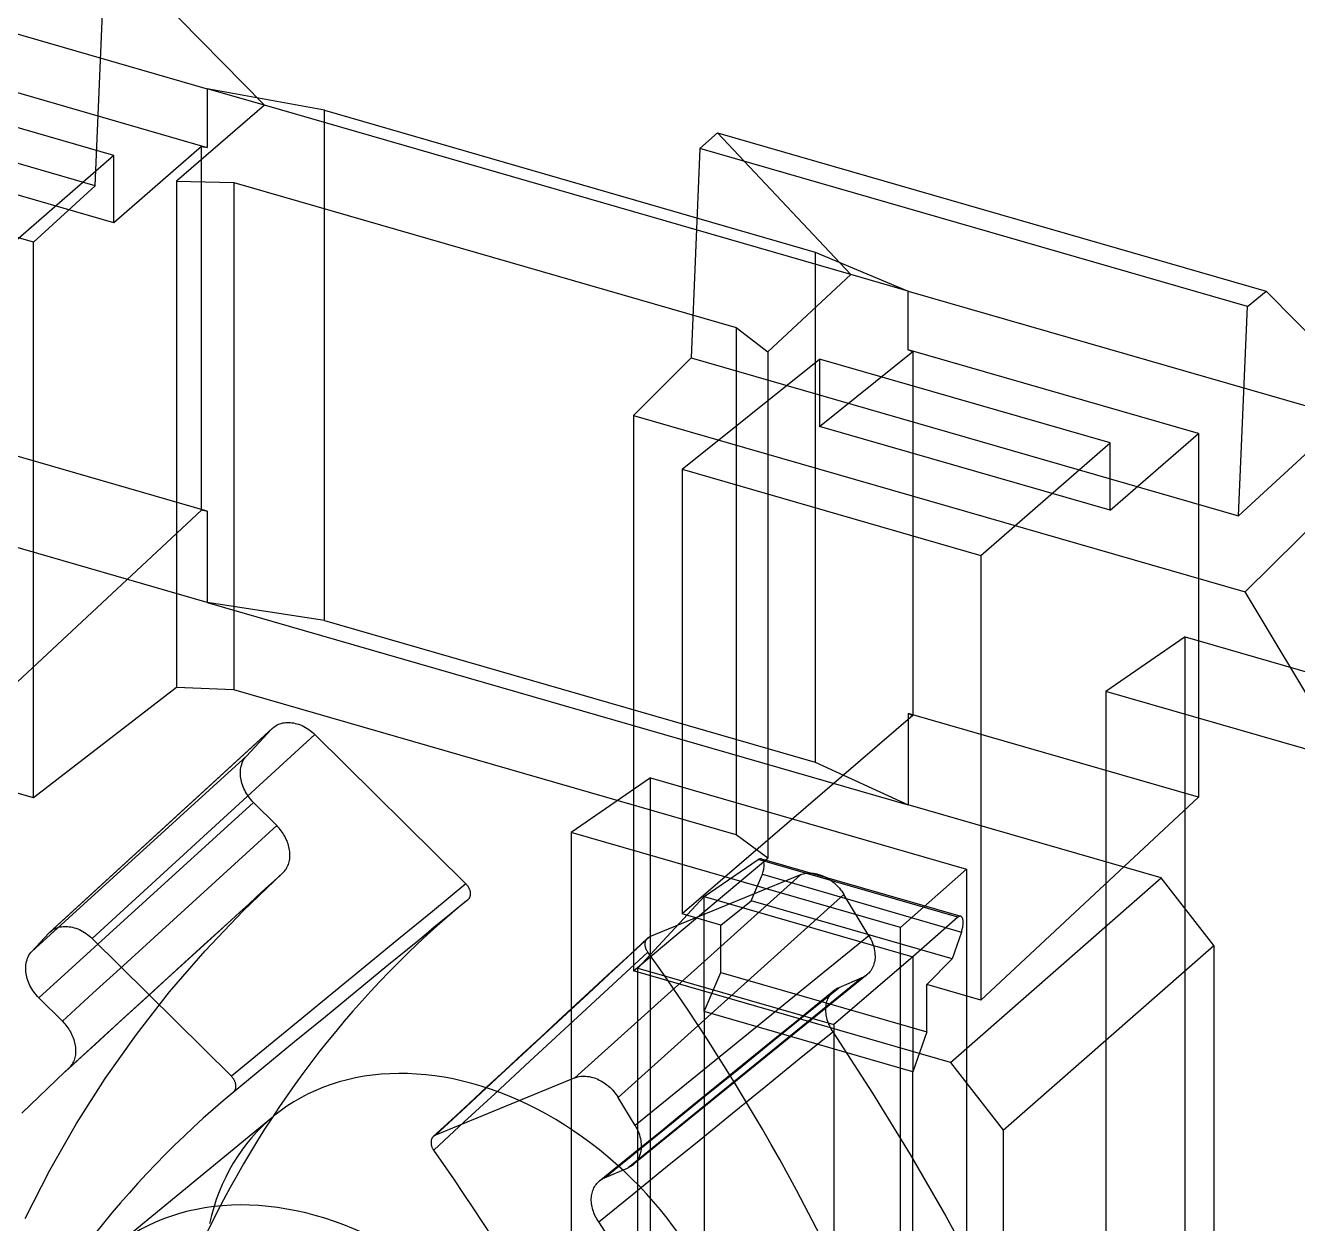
# Model space of a CAD drawing. Header units: millimetres. Extents: x 119 to 193, y -192 to -87.
# Drawn here: x 165.45 to 175.94, y -156.44 to -146.55 of the extents above; entities that cross this region are included whole.
import ezdxf

# ---------------------------------------------------------------- set-up
doc = ezdxf.new("R2010")
doc.units = ezdxf.units.MM
doc.layers.add('MAIN-2', color=7, linetype='Continuous')

msp = doc.modelspace()

# ---------------------------------------------------------------- linework, layer by layer
at = {"layer": 'MAIN-2'}
for p, q in [((162.425, -145.767), (166.947, -147.073)), ((167.42, -147.209), (166.251, -146.02)), ((166.021, -147.873), (166.096, -146.148)), ((166.021, -147.873), (161.507, -146.57)), ((165.514, -148.34), (160.467, -146.883)), ((164.552, -146.866), (166.947, -147.557)), ((166.177, -147.623), (163.78, -146.931)), ((166.947, -147.073), (166.947, -147.557)), ((167.914, -147.251), (166.947, -147.073)), ((167.42, -147.209), (166.947, -147.073)), ((167.42, -147.209), (166.692, -147.836)), ((172.256, -148.605), (167.42, -147.209)), ((167.914, -147.251), (171.963, -148.42)), ((167.914, -151.461), (167.914, -147.251)), ((171.156, -147.436), (171.01, -147.567)), ((171.156, -147.436), (172.256, -148.605)), ((171.156, -147.436), (175.683, -148.743)), ((166.177, -148.178), (163.78, -147.486)), ((166.899, -147.549), (166.177, -148.178)), ((166.899, -150.55), (166.899, -147.549)), ((166.899, -147.549), (166.906, -147.55)), ((166.906, -147.55), (166.913, -147.551)), ((166.913, -147.551), (166.92, -147.552)), ((166.92, -147.552), (166.927, -147.553)), ((166.177, -147.623), (165.11, -148.552)), ((166.177, -148.178), (166.177, -147.623)), ((166.927, -147.553), (166.934, -147.555)), ((166.934, -147.555), (166.941, -147.556)), ((166.941, -147.556), (166.947, -147.557)), ((171.01, -147.567), (170.939, -149.293)), ((175.528, -148.871), (171.01, -147.567)), ((166.692, -147.836), (167.166, -147.847)), ((166.692, -147.836), (166.692, -152.012)), ((167.166, -147.847), (171.31, -149.043)), ((167.166, -147.847), (167.166, -152.033)), ((165.514, -148.34), (166.021, -147.873)), ((165.514, -152.924), (165.514, -148.34)), ((171.963, -148.42), (172.729, -148.742)), ((171.963, -148.42), (171.963, -152.63)), ((171.571, -149.244), (172.256, -148.605)), ((172.729, -148.742), (172.256, -148.605)), ((172.729, -149.226), (172.729, -148.742)), ((172.729, -148.742), (177.251, -150.047)), ((175.528, -148.871), (175.683, -148.743)), ((175.683, -148.743), (176.53, -149.605)), ((175.453, -150.596), (175.528, -148.871)), ((171.31, -149.043), (171.571, -149.244)), ((171.31, -149.043), (171.31, -153.229)), ((175.124, -149.917), (172.729, -149.226)), ((172.729, -149.226), (172.734, -149.228)), ((172.734, -149.228), (172.739, -149.231)), ((172.739, -149.231), (172.745, -149.233)), ((170.939, -149.293), (170.462, -149.768)), ((170.866, -150.213), (171.999, -149.303)), ((170.939, -149.293), (175.453, -150.596)), ((171.571, -149.244), (171.571, -153.421)), ((171.999, -149.859), (172.767, -149.242)), ((174.396, -149.995), (171.999, -149.303)), ((171.999, -149.303), (171.999, -149.859)), ((172.745, -149.233), (172.75, -149.235)), ((172.75, -149.235), (172.756, -149.238)), ((172.756, -149.238), (172.761, -149.24)), ((172.761, -149.24), (172.767, -149.242)), ((172.767, -149.242), (172.767, -152.244)), ((176.53, -149.605), (175.453, -150.596)), ((170.462, -149.768), (175.509, -151.225)), ((170.462, -149.768), (170.462, -154.352)), ((174.396, -150.551), (171.999, -149.859)), ((166.947, -150.558), (164.552, -149.867)), ((174.396, -150.551), (175.124, -149.917)), ((175.124, -149.917), (175.124, -152.918)), ((173.33, -150.924), (174.396, -149.995)), ((174.396, -150.551), (174.396, -149.995)), ((170.866, -150.213), (170.866, -153.882)), ((170.866, -150.213), (173.33, -150.924)), ((165.11, -152.22), (166.899, -150.55)), ((166.906, -150.551), (166.899, -150.55)), ((166.913, -150.553), (166.906, -150.551)), ((166.92, -150.554), (166.913, -150.553)), ((166.927, -150.555), (166.92, -150.554)), ((166.934, -150.556), (166.927, -150.555)), ((166.941, -150.557), (166.934, -150.556)), ((166.947, -150.558), (166.941, -150.557)), ((166.947, -150.558), (166.947, -151.313)), ((176.204, -150.535), (175.509, -151.225)), ((166.947, -151.313), (164.86, -150.71)), ((173.33, -150.924), (173.33, -154.593)), ((176.851, -153.463), (175.509, -151.225)), ((166.947, -151.313), (172.729, -152.982)), ((167.914, -151.461), (166.947, -151.313)), ((167.914, -151.461), (171.963, -152.63)), ((175.015, -151.595), (174.361, -152.045)), ((175.015, -151.595), (177.199, -152.226)), ((175.015, -172.526), (175.015, -151.595)), ((166.692, -152.012), (165.514, -152.924)), ((167.166, -152.033), (166.692, -152.012)), ((171.31, -153.229), (167.166, -152.033)), ((174.361, -152.045), (174.361, -173.084)), ((176.617, -152.696), (174.361, -152.045)), ((165.514, -152.924), (162.898, -152.168)), ((172.767, -152.244), (170.866, -153.882)), ((172.729, -152.227), (172.729, -152.982)), ((175.124, -152.918), (172.729, -152.227)), ((172.729, -152.227), (172.767, -152.244)), ((167.477, -152.358), (165.64, -154.041)), ((167.486, -152.349), (165.649, -154.032)), ((167.477, -152.358), (167.271, -152.579)), ((167.477, -152.358), (167.479, -152.356)), ((167.479, -152.356), (167.48, -152.355)), ((167.48, -152.355), (167.482, -152.353)), ((167.482, -152.353), (167.483, -152.351)), ((167.483, -152.351), (167.485, -152.35)), ((167.485, -152.35), (167.487, -152.348)), ((167.487, -152.348), (167.495, -152.341)), ((167.495, -152.341), (167.505, -152.334)), ((167.505, -152.334), (167.515, -152.328)), ((167.515, -152.328), (167.525, -152.322)), ((167.525, -152.322), (167.535, -152.317)), ((167.535, -152.317), (167.547, -152.313)), ((167.547, -152.313), (167.558, -152.309)), ((167.558, -152.309), (167.57, -152.306)), ((167.57, -152.306), (167.582, -152.304)), ((167.582, -152.304), (167.594, -152.303)), ((167.594, -152.303), (167.607, -152.302)), ((167.607, -152.302), (167.62, -152.302)), ((167.62, -152.302), (167.633, -152.302)), ((167.633, -152.302), (167.646, -152.304)), ((167.646, -152.304), (167.659, -152.306)), ((167.659, -152.306), (167.673, -152.309)), ((167.673, -152.309), (167.686, -152.312)), ((167.686, -152.312), (167.686, -152.312)), ((167.686, -152.312), (167.686, -152.312)), ((167.686, -152.312), (167.686, -152.312)), ((167.686, -152.312), (167.686, -152.312)), ((167.686, -152.312), (167.686, -152.312)), ((167.686, -152.312), (167.686, -152.312)), ((167.686, -152.312), (167.686, -152.312)), ((167.686, -152.312), (167.686, -152.312)), ((167.686, -152.312), (167.686, -152.312)), ((167.686, -152.312), (167.686, -152.312)), ((167.686, -152.312), (167.686, -152.312)), ((167.686, -152.312), (167.686, -152.312)), ((167.686, -152.312), (167.686, -152.312)), ((167.686, -152.312), (167.686, -152.312)), ((167.686, -152.312), (167.686, -152.312)), ((167.686, -152.312), (167.686, -152.312)), ((167.686, -152.312), (167.686, -152.312)), ((167.686, -152.312), (167.686, -152.312)), ((167.686, -152.312), (167.686, -152.312)), ((167.686, -152.312), (167.686, -152.312)), ((167.686, -152.312), (167.686, -152.312)), ((167.686, -152.312), (167.686, -152.312)), ((167.686, -152.312), (167.686, -152.312)), ((167.686, -152.312), (167.686, -152.312)), ((167.686, -152.312), (167.686, -152.312)), ((167.686, -152.312), (167.686, -152.312)), ((167.686, -152.312), (167.686, -152.312)), ((167.686, -152.312), (167.686, -152.312)), ((167.686, -152.312), (167.686, -152.312)), ((167.686, -152.312), (167.686, -152.312)), ((167.686, -152.312), (167.686, -152.312)), ((167.686, -152.312), (167.686, -152.312)), ((167.686, -152.312), (167.686, -152.312)), ((167.686, -152.312), (167.686, -152.312)), ((167.686, -152.312), (167.686, -152.312)), ((167.686, -152.312), (167.686, -152.312)), ((167.686, -152.312), (167.686, -152.312)), ((167.686, -152.312), (167.686, -152.312)), ((167.686, -152.312), (167.686, -152.312)), ((167.686, -152.312), (167.686, -152.312)), ((167.686, -152.312), (167.686, -152.312)), ((167.686, -152.312), (167.686, -152.312)), ((167.686, -152.312), (167.686, -152.312)), ((167.686, -152.312), (167.686, -152.312)), ((167.686, -152.312), (167.686, -152.312)), ((167.686, -152.312), (167.686, -152.312)), ((167.686, -152.312), (167.686, -152.312)), ((167.686, -152.312), (167.686, -152.312)), ((167.686, -152.312), (167.686, -152.312)), ((167.686, -152.312), (167.686, -152.312)), ((167.686, -152.312), (167.686, -152.312)), ((167.686, -152.312), (167.686, -152.312)), ((167.686, -152.312), (167.686, -152.312)), ((167.686, -152.312), (167.686, -152.312)), ((167.686, -152.312), (167.686, -152.312)), ((167.686, -152.312), (167.686, -152.312)), ((167.686, -152.312), (167.686, -152.312)), ((167.686, -152.312), (167.686, -152.312)), ((167.686, -152.312), (167.686, -152.312)), ((167.686, -152.312), (167.686, -152.312)), ((167.686, -152.312), (167.686, -152.312)), ((167.686, -152.312), (167.686, -152.312)), ((167.686, -152.312), (167.686, -152.312)), ((167.686, -152.312), (167.686, -152.312)), ((167.686, -152.312), (167.686, -152.312)), ((167.686, -152.312), (167.686, -152.312)), ((167.686, -152.312), (167.686, -152.312)), ((167.686, -152.312), (167.686, -152.312)), ((167.686, -152.312), (167.686, -152.312)), ((167.686, -152.312), (167.686, -152.312)), ((167.686, -152.312), (167.686, -152.312)), ((167.686, -152.312), (167.686, -152.312)), ((167.686, -152.312), (167.686, -152.312)), ((167.686, -152.312), (167.686, -152.312)), ((167.686, -152.312), (167.701, -152.317)), ((167.701, -152.317), (167.715, -152.322)), ((167.715, -152.322), (167.729, -152.328)), ((167.729, -152.328), (167.744, -152.335)), ((167.744, -152.335), (167.758, -152.343)), ((167.758, -152.343), (167.771, -152.351)), ((167.771, -152.351), (167.785, -152.36)), ((167.785, -152.36), (167.798, -152.37)), ((167.798, -152.37), (167.811, -152.38)), ((167.835, -152.402), (165.998, -154.085)), ((167.811, -152.38), (167.823, -152.391)), ((167.823, -152.391), (167.835, -152.402)), ((169.08, -153.634), (167.835, -152.402)), ((167.271, -152.579), (165.499, -154.191)), ((167.254, -152.599), (167.262, -152.589)), ((167.262, -152.589), (167.271, -152.579)), ((167.221, -152.703), (167.222, -152.689)), ((167.222, -152.689), (167.224, -152.675)), ((167.224, -152.675), (167.227, -152.661)), ((167.227, -152.661), (167.231, -152.648)), ((167.231, -152.648), (167.236, -152.635)), ((167.236, -152.635), (167.241, -152.622)), ((167.241, -152.622), (167.247, -152.611)), ((167.247, -152.611), (167.254, -152.599)), ((171.963, -152.63), (172.729, -152.982)), ((167.22, -152.718), (167.221, -152.703)), ((167.22, -152.718), (167.22, -152.718)), ((167.22, -152.718), (167.22, -152.718)), ((167.22, -152.718), (167.22, -152.718)), ((167.22, -152.718), (167.22, -152.718)), ((167.22, -152.718), (167.22, -152.718)), ((167.22, -152.718), (167.22, -152.718)), ((167.22, -152.718), (167.22, -152.718)), ((167.22, -152.718), (167.22, -152.718)), ((167.22, -152.718), (167.22, -152.718)), ((167.22, -152.718), (167.22, -152.718)), ((167.22, -152.718), (167.22, -152.718)), ((167.22, -152.718), (167.22, -152.718)), ((167.22, -152.718), (167.22, -152.718)), ((167.22, -152.718), (167.22, -152.718)), ((167.22, -152.718), (167.22, -152.718)), ((167.22, -152.718), (167.22, -152.718)), ((167.22, -152.718), (167.22, -152.718)), ((167.22, -152.718), (167.22, -152.718)), ((167.22, -152.718), (167.22, -152.718)), ((167.22, -152.718), (167.22, -152.718)), ((167.22, -152.718), (167.22, -152.718)), ((167.22, -152.718), (167.22, -152.718)), ((167.22, -152.718), (167.22, -152.718)), ((167.22, -152.718), (167.22, -152.718)), ((167.22, -152.718), (167.22, -152.718)), ((167.22, -152.718), (167.22, -152.718)), ((167.22, -152.718), (167.22, -152.718)), ((167.22, -152.718), (167.22, -152.718)), ((167.22, -152.718), (167.22, -152.718)), ((167.22, -152.718), (167.22, -152.718)), ((167.22, -152.718), (167.22, -152.718)), ((167.22, -152.718), (167.22, -152.718)), ((167.22, -152.718), (167.22, -152.718)), ((167.22, -152.718), (167.22, -152.718)), ((167.22, -152.732), (167.22, -152.718)), ((167.222, -152.747), (167.22, -152.732)), ((167.223, -152.761), (167.222, -152.747)), ((167.226, -152.775), (167.223, -152.761)), ((167.229, -152.789), (167.226, -152.775)), ((167.233, -152.803), (167.229, -152.789)), ((170.604, -152.759), (169.949, -153.209)), ((170.604, -152.759), (173.211, -153.512)), ((170.604, -158.028), (170.604, -152.759)), ((167.238, -152.817), (167.233, -152.803)), ((167.243, -152.832), (167.238, -152.817)), ((167.249, -152.846), (167.243, -152.832)), ((167.256, -152.86), (167.249, -152.846)), ((167.263, -152.873), (167.256, -152.86)), ((167.271, -152.887), (167.263, -152.873)), ((167.279, -152.9), (167.271, -152.887)), ((167.288, -152.913), (167.279, -152.9)), ((167.329, -152.961), (165.558, -154.574)), ((167.297, -152.926), (167.288, -152.913)), ((167.307, -152.938), (167.297, -152.926)), ((167.318, -152.95), (167.307, -152.938)), ((167.329, -152.961), (167.318, -152.95)), ((167.52, -153.152), (167.329, -152.961)), ((174.816, -153.585), (172.729, -152.982)), ((175.124, -152.918), (173.33, -154.593)), ((167.267, -153.383), (167.52, -153.152)), ((167.53, -153.162), (167.52, -153.152)), ((167.539, -153.173), (167.53, -153.162)), ((167.548, -153.184), (167.539, -153.173)), ((167.557, -153.195), (167.548, -153.184)), ((167.565, -153.206), (167.557, -153.195)), ((167.573, -153.217), (167.565, -153.206)), ((167.58, -153.229), (167.573, -153.217)), ((169.949, -153.209), (169.949, -158.586)), ((172.665, -153.993), (169.949, -153.209)), ((167.587, -153.241), (167.58, -153.229)), ((167.593, -153.254), (167.587, -153.241)), ((167.599, -153.266), (167.593, -153.254)), ((167.605, -153.279), (167.599, -153.266)), ((167.61, -153.291), (167.605, -153.279)), ((167.614, -153.304), (167.61, -153.291)), ((167.618, -153.317), (167.614, -153.304)), ((167.621, -153.329), (167.618, -153.317)), ((171.571, -153.421), (171.31, -153.229)), ((167.015, -153.613), (167.267, -153.383)), ((167.624, -153.342), (167.621, -153.329)), ((167.626, -153.355), (167.624, -153.342)), ((167.625, -153.44), (167.627, -153.428)), ((167.628, -153.367), (167.626, -153.355)), ((167.627, -153.428), (167.628, -153.416)), ((167.629, -153.38), (167.628, -153.367)), ((167.628, -153.416), (167.629, -153.404)), ((167.629, -153.392), (167.629, -153.38)), ((167.629, -153.404), (167.629, -153.392)), ((170.462, -154.352), (171.571, -153.421)), ((171.518, -153.426), (173.163, -153.901)), ((167.577, -153.536), (167.584, -153.529)), ((167.584, -153.529), (167.591, -153.52)), ((167.591, -153.52), (167.597, -153.512)), ((167.597, -153.512), (167.602, -153.503)), ((167.602, -153.503), (167.607, -153.493)), ((167.607, -153.493), (167.612, -153.483)), ((167.612, -153.483), (167.616, -153.473)), ((167.616, -153.473), (167.619, -153.462)), ((167.619, -153.462), (167.622, -153.451)), ((167.622, -153.451), (167.625, -153.44)), ((171.046, -153.739), (171.491, -153.433)), ((173.14, -153.909), (171.491, -153.433)), ((173.211, -153.512), (172.665, -153.993)), ((173.211, -153.512), (173.211, -158.78)), ((166.762, -153.844), (167.015, -153.613)), ((167.24, -153.859), (167.569, -153.544)), ((167.427, -153.673), (167.498, -153.609)), ((167.498, -153.609), (167.569, -153.544)), ((167.569, -153.544), (167.577, -153.536)), ((169.08, -153.634), (168.804, -153.861)), ((169.08, -153.634), (169.084, -153.637)), ((169.084, -153.637), (169.087, -153.641)), ((171.841, -153.559), (169.978, -155.234)), ((171.841, -153.559), (170.596, -154.071)), ((171.433, -153.773), (171.527, -153.553)), ((171.527, -153.553), (173.168, -154.032)), ((171.841, -153.559), (171.853, -153.554)), ((171.853, -153.554), (171.865, -153.551)), ((171.865, -153.551), (171.878, -153.548)), ((171.878, -153.548), (171.891, -153.546)), ((171.891, -153.546), (171.905, -153.545)), ((171.905, -153.545), (171.919, -153.544)), ((171.919, -153.544), (171.932, -153.545)), ((171.932, -153.545), (171.947, -153.546)), ((171.947, -153.546), (171.961, -153.548)), ((171.961, -153.548), (171.975, -153.551)), ((171.975, -153.551), (171.99, -153.555)), ((171.99, -153.555), (171.99, -153.555)), ((171.99, -153.555), (171.99, -153.555)), ((171.99, -153.555), (171.99, -153.555)), ((171.99, -153.555), (171.99, -153.555)), ((171.99, -153.555), (171.99, -153.555)), ((171.99, -153.555), (171.99, -153.555)), ((171.99, -153.555), (171.99, -153.555)), ((171.99, -153.555), (171.99, -153.555)), ((171.99, -153.555), (171.99, -153.555)), ((171.99, -153.555), (171.99, -153.555)), ((171.99, -153.555), (171.99, -153.555)), ((171.99, -153.555), (171.99, -153.555)), ((171.99, -153.555), (171.99, -153.555)), ((171.99, -153.555), (171.99, -153.555)), ((171.99, -153.555), (171.99, -153.555)), ((171.99, -153.555), (171.99, -153.555)), ((171.99, -153.555), (171.99, -153.555)), ((171.99, -153.555), (171.99, -153.555)), ((171.99, -153.555), (171.99, -153.555)), ((171.99, -153.555), (171.99, -153.555)), ((171.99, -153.555), (171.99, -153.555)), ((171.99, -153.555), (171.99, -153.555)), ((171.99, -153.555), (171.99, -153.555)), ((171.99, -153.555), (171.99, -153.555)), ((171.99, -153.555), (171.99, -153.555)), ((171.99, -153.555), (171.99, -153.555)), ((171.99, -153.555), (171.99, -153.555)), ((171.99, -153.555), (171.99, -153.555)), ((171.99, -153.555), (171.99, -153.555)), ((171.99, -153.555), (171.99, -153.555)), ((171.99, -153.555), (171.99, -153.555)), ((171.99, -153.555), (171.99, -153.555)), ((171.99, -153.555), (171.99, -153.555)), ((171.99, -153.555), (171.99, -153.555)), ((171.99, -153.555), (172.004, -153.559)), ((172.004, -153.559), (172.017, -153.564)), ((172.017, -153.564), (172.031, -153.57)), ((172.031, -153.57), (172.044, -153.576)), ((172.044, -153.576), (172.057, -153.583)), ((172.057, -153.583), (172.07, -153.59)), ((172.07, -153.59), (172.082, -153.598)), ((172.082, -153.598), (172.095, -153.607)), ((172.095, -153.607), (172.107, -153.617)), ((172.107, -153.617), (172.119, -153.626)), ((172.119, -153.626), (172.13, -153.637)), ((172.13, -153.637), (172.142, -153.648)), ((173.078, -155.107), (174.816, -153.585)), ((175.25, -154.143), (174.816, -153.585)), ((167.286, -153.803), (167.357, -153.738)), ((167.357, -153.738), (167.427, -153.673)), ((169.087, -153.641), (169.09, -153.644)), ((169.09, -153.644), (169.093, -153.648)), ((169.093, -153.648), (169.096, -153.652)), ((169.096, -153.652), (169.098, -153.656)), ((169.098, -153.656), (169.101, -153.66)), ((169.101, -153.66), (169.103, -153.664)), ((169.103, -153.664), (169.105, -153.668)), ((169.105, -153.668), (169.107, -153.672)), ((169.107, -153.672), (169.109, -153.677)), ((169.109, -153.677), (169.111, -153.681)), ((169.112, -153.743), (169.11, -153.747)), ((169.111, -153.681), (169.112, -153.685)), ((169.112, -153.685), (169.114, -153.69)), ((169.113, -153.74), (169.112, -153.743)), ((169.114, -153.736), (169.113, -153.74)), ((169.114, -153.69), (169.115, -153.694)), ((169.115, -153.732), (169.114, -153.736)), ((169.115, -153.694), (169.116, -153.698)), ((169.116, -153.728), (169.115, -153.732)), ((169.116, -153.698), (169.116, -153.703)), ((169.116, -153.703), (169.117, -153.707)), ((169.117, -153.724), (169.116, -153.728)), ((169.117, -153.707), (169.117, -153.711)), ((169.117, -153.711), (169.117, -153.716)), ((169.117, -153.716), (169.117, -153.72)), ((169.117, -153.72), (169.117, -153.724)), ((172.199, -153.721), (170.336, -155.397)), ((170.5, -154.328), (171.046, -153.739)), ((171.046, -154.687), (171.046, -153.739)), ((171.046, -153.739), (172.769, -154.236)), ((172.142, -153.648), (172.152, -153.659)), ((172.152, -153.659), (172.163, -153.67)), ((172.163, -153.67), (172.172, -153.682)), ((172.172, -153.682), (172.182, -153.695)), ((172.182, -153.695), (172.191, -153.708)), ((172.191, -153.708), (172.199, -153.721)), ((172.405, -154.061), (172.199, -153.721)), ((166.51, -154.075), (166.762, -153.844)), ((167.215, -153.868), (167.286, -153.803)), ((169.086, -153.774), (168.683, -154.105)), ((169.026, -153.823), (168.958, -153.879)), ((169.026, -153.823), (168.958, -153.879)), ((169.095, -153.767), (169.026, -153.823)), ((169.095, -153.767), (169.026, -153.823)), ((169.098, -153.764), (169.095, -153.767)), ((169.1, -153.762), (169.098, -153.764)), ((169.103, -153.759), (169.1, -153.762)), ((169.105, -153.756), (169.103, -153.759)), ((169.107, -153.753), (169.105, -153.756)), ((169.109, -153.75), (169.107, -153.753)), ((169.11, -153.747), (169.109, -153.75)), ((171.183, -153.973), (171.433, -153.773)), ((173.092, -154.252), (171.433, -153.773)), ((166.92, -154.137), (167.144, -153.932)), ((166.929, -154.187), (167.24, -153.859)), ((166.979, -154.083), (167.144, -153.933)), ((167.144, -153.932), (167.215, -153.868)), ((168.804, -153.861), (168.527, -154.088)), ((168.889, -153.936), (168.82, -153.992)), ((168.889, -153.936), (168.821, -153.992)), ((168.958, -153.879), (168.889, -153.936)), ((168.958, -153.879), (168.889, -153.936)), ((171.183, -153.973), (170.866, -153.882)), ((173.14, -153.909), (172.769, -154.236)), ((173.144, -153.906), (173.14, -153.909)), ((173.147, -153.904), (173.144, -153.906)), ((173.15, -153.902), (173.147, -153.904)), ((173.153, -153.901), (173.15, -153.902)), ((173.157, -153.9), (173.153, -153.901)), ((173.16, -153.9), (173.157, -153.9)), ((173.163, -153.901), (173.16, -153.9)), ((173.165, -153.902), (173.163, -153.901)), ((173.168, -153.903), (173.165, -153.902)), ((173.17, -153.905), (173.168, -153.903)), ((173.172, -153.907), (173.17, -153.905)), ((173.174, -153.91), (173.172, -153.907)), ((173.176, -153.913), (173.174, -153.91)), ((173.178, -153.917), (173.176, -153.913)), ((173.179, -153.921), (173.178, -153.917)), ((173.18, -153.926), (173.179, -153.921)), ((173.181, -153.93), (173.18, -153.926)), ((173.182, -153.935), (173.181, -153.93)), ((173.183, -153.941), (173.182, -153.935)), ((173.183, -153.946), (173.183, -153.941)), ((173.183, -153.952), (173.183, -153.946)), ((173.183, -153.959), (173.183, -153.952)), ((165.64, -154.041), (165.499, -154.191)), ((165.64, -154.041), (165.641, -154.039)), ((165.641, -154.039), (165.643, -154.038)), ((165.643, -154.038), (165.644, -154.036)), ((165.644, -154.036), (165.646, -154.034)), ((165.646, -154.034), (165.648, -154.033)), ((165.648, -154.033), (165.649, -154.031)), ((165.649, -154.031), (165.658, -154.024)), ((165.658, -154.024), (165.667, -154.017)), ((165.667, -154.017), (165.677, -154.011)), ((165.677, -154.011), (165.687, -154.005)), ((165.687, -154.005), (165.698, -154)), ((165.698, -154), (165.709, -153.996)), ((165.709, -153.996), (165.721, -153.992)), ((165.721, -153.992), (165.733, -153.989)), ((165.733, -153.989), (165.745, -153.987)), ((165.745, -153.987), (165.757, -153.986)), ((165.757, -153.986), (165.77, -153.985)), ((165.77, -153.985), (165.783, -153.985)), ((165.783, -153.985), (165.795, -153.985)), ((165.795, -153.985), (165.809, -153.987)), ((165.809, -153.987), (165.822, -153.989)), ((165.822, -153.989), (165.835, -153.992)), ((165.835, -153.992), (165.849, -153.995)), ((165.849, -153.995), (165.864, -154)), ((165.849, -153.995), (165.849, -153.995)), ((165.849, -153.995), (165.849, -153.995)), ((165.849, -153.995), (165.849, -153.995)), ((165.849, -153.995), (165.849, -153.995)), ((165.849, -153.995), (165.849, -153.995)), ((165.849, -153.995), (165.849, -153.995)), ((165.849, -153.995), (165.849, -153.995)), ((165.849, -153.995), (165.849, -153.995)), ((165.849, -153.995), (165.849, -153.995)), ((165.849, -153.995), (165.849, -153.995)), ((165.849, -153.995), (165.849, -153.995)), ((165.849, -153.995), (165.849, -153.995)), ((165.849, -153.995), (165.849, -153.995)), ((165.849, -153.995), (165.849, -153.995)), ((165.849, -153.995), (165.849, -153.995)), ((165.849, -153.995), (165.849, -153.995)), ((165.849, -153.995), (165.849, -153.995)), ((165.849, -153.995), (165.849, -153.995)), ((165.849, -153.995), (165.849, -153.995)), ((165.849, -153.995), (165.849, -153.995)), ((165.849, -153.995), (165.849, -153.995)), ((165.849, -153.995), (165.849, -153.995)), ((165.849, -153.995), (165.849, -153.995)), ((165.849, -153.995), (165.849, -153.995)), ((165.849, -153.995), (165.849, -153.995)), ((165.849, -153.995), (165.849, -153.995)), ((165.849, -153.995), (165.849, -153.995)), ((165.849, -153.995), (165.849, -153.995)), ((165.849, -153.995), (165.849, -153.995)), ((165.849, -153.995), (165.849, -153.995)), ((165.849, -153.995), (165.849, -153.995)), ((165.849, -153.995), (165.849, -153.995)), ((165.849, -153.995), (165.849, -153.995)), ((165.849, -153.995), (165.849, -153.995)), ((165.849, -153.995), (165.849, -153.995)), ((165.849, -153.995), (165.849, -153.995)), ((165.849, -153.995), (165.849, -153.995)), ((165.849, -153.995), (165.849, -153.995)), ((165.849, -153.995), (165.849, -153.995)), ((165.849, -153.995), (165.849, -153.995)), ((165.849, -153.995), (165.849, -153.995)), ((165.849, -153.995), (165.849, -153.995)), ((165.849, -153.995), (165.849, -153.995)), ((165.849, -153.995), (165.849, -153.995)), ((165.849, -153.995), (165.849, -153.995)), ((165.849, -153.995), (165.849, -153.995)), ((165.849, -153.995), (165.849, -153.995)), ((165.849, -153.995), (165.849, -153.995)), ((165.849, -153.995), (165.849, -153.995)), ((165.849, -153.995), (165.849, -153.995)), ((165.849, -153.995), (165.849, -153.995)), ((165.849, -153.995), (165.849, -153.995)), ((165.849, -153.995), (165.849, -153.995)), ((165.849, -153.995), (165.849, -153.995)), ((165.849, -153.995), (165.849, -153.995)), ((165.849, -153.995), (165.849, -153.995)), ((165.849, -153.995), (165.849, -153.995)), ((165.849, -153.995), (165.849, -153.995)), ((165.849, -153.995), (165.849, -153.995)), ((165.849, -153.995), (165.849, -153.995)), ((165.849, -153.995), (165.849, -153.995)), ((165.849, -153.995), (165.849, -153.995)), ((165.849, -153.995), (165.849, -153.995)), ((165.849, -153.995), (165.849, -153.995)), ((165.849, -153.995), (165.849, -153.995)), ((165.849, -153.995), (165.849, -153.995)), ((165.849, -153.995), (165.849, -153.995)), ((165.849, -153.995), (165.849, -153.995)), ((165.849, -153.995), (165.849, -153.995)), ((165.849, -153.995), (165.849, -153.995)), ((165.849, -153.995), (165.849, -153.995)), ((165.849, -153.995), (165.849, -153.995)), ((165.849, -153.995), (165.849, -153.995)), ((165.849, -153.995), (165.849, -153.995)), ((165.849, -153.995), (165.849, -153.995)), ((165.849, -153.995), (165.849, -153.995)), ((165.849, -153.995), (165.849, -153.995)), ((165.849, -153.995), (165.849, -153.995)), ((165.864, -154), (165.878, -154.005)), ((165.878, -154.005), (165.892, -154.011)), ((165.892, -154.011), (165.906, -154.018)), ((165.906, -154.018), (165.92, -154.026)), ((165.92, -154.026), (165.934, -154.034)), ((165.934, -154.034), (165.947, -154.043)), ((165.947, -154.043), (165.961, -154.053)), ((165.961, -154.053), (165.973, -154.063)), ((166.977, -154.085), (167.084, -153.987)), ((168.752, -154.048), (168.683, -154.105)), ((168.752, -154.048), (168.683, -154.105)), ((168.82, -153.992), (168.752, -154.048)), ((168.821, -153.992), (168.752, -154.048)), ((171.183, -154.364), (171.183, -153.973)), ((172.665, -159.37), (172.665, -153.993)), ((173.168, -154.032), (173.092, -154.252)), ((173.168, -154.032), (173.171, -154.025)), ((173.171, -154.025), (173.173, -154.018)), ((173.173, -154.018), (173.175, -154.012)), ((173.175, -154.012), (173.176, -154.005)), ((173.176, -154.005), (173.178, -153.998)), ((173.178, -153.998), (173.179, -153.991)), ((173.179, -153.991), (173.18, -153.985)), ((173.18, -153.985), (173.181, -153.978)), ((173.181, -153.978), (173.182, -153.971)), ((173.182, -153.971), (173.183, -153.965)), ((173.183, -153.965), (173.183, -153.959)), ((165.973, -154.063), (165.986, -154.074)), ((165.986, -154.074), (165.998, -154.085)), ((167.146, -155.221), (165.998, -154.085)), ((166.257, -154.306), (166.51, -154.075)), ((166.696, -154.341), (166.92, -154.137)), ((166.827, -154.222), (166.977, -154.085)), ((166.832, -154.218), (166.979, -154.083)), ((168.527, -154.088), (168.251, -154.314)), ((168.683, -154.105), (168.429, -154.313)), ((170.343, -154.305), (170.596, -154.071)), ((170.432, -154.218), (170.579, -154.082)), ((172.405, -154.061), (170.477, -155.628)), ((170.559, -154.123), (170.56, -154.119)), ((170.559, -154.127), (170.559, -154.123)), ((170.559, -154.132), (170.559, -154.127)), ((170.559, -154.136), (170.559, -154.132)), ((170.559, -154.14), (170.559, -154.136)), ((170.56, -154.145), (170.559, -154.14)), ((170.56, -154.119), (170.561, -154.115)), ((170.561, -154.149), (170.56, -154.145)), ((170.561, -154.115), (170.562, -154.111)), ((170.562, -154.153), (170.561, -154.149)), ((170.562, -154.111), (170.563, -154.107)), ((170.563, -154.158), (170.562, -154.153)), ((170.563, -154.107), (170.564, -154.103)), ((170.564, -154.162), (170.563, -154.158)), ((170.564, -154.103), (170.566, -154.1)), ((170.565, -154.167), (170.564, -154.162)), ((170.566, -154.1), (170.567, -154.097)), ((170.567, -154.097), (170.569, -154.093)), ((170.569, -154.093), (170.571, -154.09)), ((170.571, -154.09), (170.574, -154.087)), ((170.574, -154.087), (170.576, -154.085)), ((170.576, -154.085), (170.579, -154.082)), ((170.579, -154.082), (170.581, -154.08)), ((170.581, -154.08), (170.584, -154.078)), ((170.584, -154.078), (170.587, -154.076)), ((170.587, -154.076), (170.59, -154.074)), ((170.59, -154.074), (170.593, -154.073)), ((170.593, -154.073), (170.596, -154.071)), ((172.405, -154.061), (172.414, -154.076)), ((172.414, -154.076), (172.422, -154.091)), ((172.422, -154.091), (172.429, -154.106)), ((172.429, -154.106), (172.435, -154.122)), ((172.435, -154.122), (172.441, -154.137)), ((172.441, -154.137), (172.445, -154.153)), ((172.445, -154.153), (172.449, -154.168)), ((173.512, -155.666), (175.25, -154.143)), ((175.25, -154.143), (175.25, -164.651)), ((165.456, -154.273), (165.46, -154.26)), ((165.46, -154.26), (165.464, -154.247)), ((165.464, -154.247), (165.47, -154.235)), ((165.47, -154.235), (165.476, -154.223)), ((165.476, -154.223), (165.483, -154.212)), ((165.483, -154.212), (165.491, -154.201)), ((165.491, -154.201), (165.499, -154.191)), ((166.636, -154.525), (166.929, -154.187)), ((166.676, -154.36), (166.827, -154.222)), ((166.684, -154.352), (166.832, -154.218)), ((170.284, -154.355), (170.432, -154.218)), ((170.329, -154.43), (170.581, -154.196)), ((170.567, -154.171), (170.565, -154.167)), ((170.569, -154.175), (170.567, -154.171)), ((170.571, -154.179), (170.569, -154.175)), ((170.573, -154.183), (170.571, -154.179)), ((170.576, -154.188), (170.573, -154.183)), ((170.578, -154.192), (170.576, -154.188)), ((170.581, -154.196), (170.578, -154.192)), ((172.769, -154.236), (172.115, -154.794)), ((172.449, -154.168), (172.452, -154.184)), ((172.452, -154.184), (172.454, -154.199)), ((172.454, -154.257), (172.453, -154.27)), ((172.454, -154.199), (172.455, -154.215)), ((172.456, -154.244), (172.454, -154.257)), ((172.455, -154.215), (172.456, -154.23)), ((172.456, -154.23), (172.456, -154.23)), ((172.456, -154.23), (172.456, -154.23)), ((172.456, -154.23), (172.456, -154.23)), ((172.456, -154.23), (172.456, -154.23)), ((172.456, -154.23), (172.456, -154.23)), ((172.456, -154.23), (172.456, -154.23)), ((172.456, -154.23), (172.456, -154.244)), ((172.769, -154.236), (172.769, -155.184)), ((172.883, -154.464), (173.092, -154.252)), ((165.449, -154.316), (165.451, -154.301)), ((165.449, -154.331), (165.449, -154.316)), ((165.449, -154.331), (165.449, -154.331)), ((165.449, -154.331), (165.449, -154.331)), ((165.449, -154.331), (165.449, -154.331)), ((165.449, -154.331), (165.449, -154.331)), ((165.449, -154.331), (165.449, -154.331)), ((165.449, -154.331), (165.449, -154.331)), ((165.449, -154.331), (165.449, -154.331)), ((165.449, -154.331), (165.449, -154.331)), ((165.449, -154.331), (165.449, -154.331)), ((165.449, -154.331), (165.449, -154.331)), ((165.449, -154.331), (165.449, -154.331)), ((165.449, -154.331), (165.449, -154.331)), ((165.449, -154.331), (165.449, -154.331)), ((165.449, -154.331), (165.449, -154.331)), ((165.449, -154.331), (165.449, -154.331)), ((165.449, -154.331), (165.449, -154.331)), ((165.449, -154.331), (165.449, -154.331)), ((165.449, -154.331), (165.449, -154.331)), ((165.449, -154.331), (165.449, -154.331)), ((165.449, -154.331), (165.449, -154.331)), ((165.449, -154.331), (165.449, -154.331)), ((165.449, -154.331), (165.449, -154.331)), ((165.449, -154.331), (165.449, -154.331)), ((165.449, -154.331), (165.449, -154.331)), ((165.449, -154.331), (165.449, -154.331)), ((165.449, -154.331), (165.449, -154.331)), ((165.449, -154.331), (165.449, -154.331)), ((165.449, -154.331), (165.449, -154.331)), ((165.449, -154.331), (165.449, -154.331)), ((165.449, -154.331), (165.449, -154.331)), ((165.449, -154.331), (165.449, -154.331)), ((165.449, -154.331), (165.449, -154.331)), ((165.449, -154.331), (165.449, -154.331)), ((165.449, -154.331), (165.449, -154.331)), ((165.449, -154.345), (165.449, -154.331)), ((165.45, -154.359), (165.449, -154.345)), ((165.452, -154.373), (165.45, -154.359)), ((165.451, -154.301), (165.453, -154.287)), ((165.455, -154.387), (165.452, -154.373)), ((165.453, -154.287), (165.456, -154.273)), ((166.004, -154.536), (166.257, -154.306)), ((166.472, -154.546), (166.696, -154.341)), ((166.525, -154.497), (166.676, -154.36)), ((166.537, -154.487), (166.684, -154.352)), ((168.251, -154.314), (167.975, -154.541)), ((168.429, -154.313), (168.176, -154.521)), ((170.091, -154.539), (170.343, -154.305)), ((170.137, -154.491), (170.284, -154.355)), ((173.078, -155.107), (170.462, -154.352)), ((170.5, -154.328), (172.115, -154.794)), ((170.5, -158.745), (170.5, -154.328)), ((171.046, -154.687), (171.183, -154.364)), ((171.183, -154.364), (172.883, -154.855)), ((172.406, -154.369), (172.397, -154.377)), ((172.413, -154.36), (172.406, -154.369)), ((172.421, -154.35), (172.413, -154.36)), ((172.427, -154.34), (172.421, -154.35)), ((172.433, -154.329), (172.427, -154.34)), ((172.438, -154.318), (172.433, -154.329)), ((172.443, -154.307), (172.438, -154.318)), ((172.447, -154.295), (172.443, -154.307)), ((172.45, -154.283), (172.447, -154.295)), ((172.453, -154.27), (172.45, -154.283)), ((165.458, -154.401), (165.455, -154.387)), ((165.462, -154.415), (165.458, -154.401)), ((165.466, -154.43), (165.462, -154.415)), ((165.472, -154.444), (165.466, -154.43)), ((165.478, -154.458), (165.472, -154.444)), ((165.484, -154.472), (165.478, -154.458)), ((165.492, -154.486), (165.484, -154.472)), ((170.076, -154.664), (170.329, -154.43)), ((172.347, -154.41), (170.418, -155.977)), ((172.388, -154.385), (170.459, -155.952)), ((172.347, -154.41), (172.156, -154.49)), ((172.354, -154.406), (172.347, -154.41)), ((172.362, -154.403), (172.354, -154.406)), ((172.369, -154.399), (172.362, -154.403)), ((172.376, -154.394), (172.369, -154.399)), ((172.382, -154.39), (172.376, -154.394)), ((172.389, -154.385), (172.382, -154.39)), ((172.397, -154.377), (172.389, -154.385)), ((172.883, -154.855), (172.883, -154.464)), ((173.33, -154.593), (172.883, -154.464)), ((165.499, -154.499), (165.492, -154.486)), ((165.508, -154.512), (165.499, -154.499)), ((165.517, -154.525), (165.508, -154.512)), ((165.526, -154.538), (165.517, -154.525)), ((165.536, -154.55), (165.526, -154.538)), ((165.547, -154.562), (165.536, -154.55)), ((165.558, -154.574), (165.547, -154.562)), ((165.558, -154.574), (165.752, -154.767)), ((165.752, -154.767), (166.004, -154.536)), ((166.248, -154.75), (166.472, -154.546)), ((166.362, -154.876), (166.636, -154.525)), ((166.375, -154.635), (166.525, -154.497)), ((166.389, -154.622), (166.537, -154.487)), ((167.975, -154.541), (167.698, -154.768)), ((168.176, -154.521), (167.922, -154.73)), ((169.838, -154.773), (170.091, -154.539)), ((169.99, -154.627), (170.137, -154.491)), ((171.88, -154.714), (172.156, -154.49)), ((171.954, -154.646), (172.114, -154.515)), ((172.064, -154.583), (172.06, -154.593)), ((172.069, -154.573), (172.064, -154.583)), ((172.074, -154.563), (172.069, -154.573)), ((172.08, -154.554), (172.074, -154.563)), ((172.086, -154.545), (172.08, -154.554)), ((172.093, -154.537), (172.086, -154.545)), ((172.1, -154.529), (172.093, -154.537)), ((172.107, -154.521), (172.1, -154.529)), ((172.115, -154.515), (172.107, -154.521)), ((172.121, -154.51), (172.115, -154.515)), ((172.128, -154.506), (172.121, -154.51)), ((172.135, -154.501), (172.128, -154.506)), ((172.141, -154.497), (172.135, -154.501)), ((172.149, -154.494), (172.141, -154.497)), ((172.156, -154.49), (172.149, -154.494)), ((166.224, -154.772), (166.375, -154.635)), ((166.242, -154.756), (166.389, -154.622)), ((169.824, -154.897), (170.076, -154.664)), ((169.843, -154.764), (169.99, -154.627)), ((171.046, -154.687), (171.046, -158.155)), ((172.769, -155.184), (171.046, -154.687)), ((171.793, -154.777), (171.954, -154.646)), ((172.048, -154.65), (172.047, -154.663)), ((172.047, -154.663), (172.047, -154.675)), ((172.047, -154.675), (172.048, -154.688)), ((172.049, -154.638), (172.048, -154.65)), ((172.048, -154.688), (172.049, -154.701)), ((172.051, -154.627), (172.049, -154.638)), ((172.053, -154.615), (172.051, -154.627)), ((172.056, -154.604), (172.053, -154.615)), ((172.06, -154.593), (172.056, -154.604)), ((165.752, -154.767), (165.761, -154.777)), ((165.761, -154.777), (165.771, -154.788)), ((165.771, -154.788), (165.78, -154.799)), ((166.024, -154.955), (166.248, -154.75)), ((166.074, -154.91), (166.224, -154.772)), ((166.095, -154.89), (166.242, -154.756)), ((167.698, -154.768), (167.422, -154.995)), ((167.922, -154.73), (167.668, -154.938)), ((169.586, -155.006), (169.838, -154.773)), ((169.696, -154.9), (169.843, -154.764)), ((171.604, -154.938), (171.88, -154.714)), ((171.632, -154.907), (171.793, -154.777)), ((172.049, -154.701), (172.051, -154.714)), ((172.051, -154.714), (172.053, -154.727)), ((172.053, -154.727), (172.056, -154.74)), ((172.056, -154.74), (172.059, -154.753)), ((172.059, -154.753), (172.063, -154.766)), ((172.063, -154.766), (172.068, -154.779)), ((172.068, -154.779), (172.073, -154.792)), ((172.073, -154.792), (172.079, -154.804)), ((165.78, -154.799), (165.788, -154.809)), ((165.788, -154.809), (165.796, -154.82)), ((165.796, -154.82), (165.804, -154.832)), ((165.804, -154.832), (165.811, -154.843)), ((165.811, -154.843), (165.818, -154.855)), ((165.818, -154.855), (165.824, -154.867)), ((165.824, -154.867), (165.83, -154.88)), ((165.83, -154.88), (165.836, -154.892)), ((165.836, -154.892), (165.841, -154.905)), ((165.948, -155.025), (166.095, -154.89)), ((166.105, -155.238), (166.362, -154.876)), ((169.571, -155.131), (169.824, -154.897)), ((171.831, -155.078), (172.107, -154.854)), ((172.079, -154.804), (172.085, -154.817)), ((172.085, -154.817), (172.092, -154.829)), ((172.092, -154.829), (172.099, -154.842)), ((172.099, -154.842), (172.107, -154.854)), ((172.107, -154.854), (172.436, -155.359)), ((172.115, -154.794), (172.115, -159.211)), ((172.883, -154.855), (172.769, -155.184)), ((165.8, -155.16), (166.024, -154.955)), ((165.841, -154.905), (165.845, -154.918)), ((165.845, -154.918), (165.849, -154.93)), ((165.849, -154.93), (165.852, -154.943)), ((165.852, -154.943), (165.855, -154.956)), ((165.855, -154.956), (165.858, -154.968)), ((165.858, -154.968), (165.859, -154.981)), ((165.859, -154.981), (165.86, -154.994)), ((165.86, -154.994), (165.861, -155.006)), ((165.923, -155.047), (166.074, -154.91)), ((167.422, -154.995), (167.146, -155.221)), ((167.668, -154.938), (167.415, -155.146)), ((169.548, -155.036), (169.696, -154.9)), ((171.329, -155.162), (171.604, -154.938)), ((171.471, -155.038), (171.632, -154.907)), ((165.773, -155.185), (165.923, -155.047)), ((165.801, -155.159), (165.948, -155.025)), ((165.839, -155.108), (165.834, -155.118)), ((165.844, -155.098), (165.839, -155.108)), ((165.848, -155.088), (165.844, -155.098)), ((165.851, -155.077), (165.848, -155.088)), ((165.854, -155.066), (165.851, -155.077)), ((165.857, -155.054), (165.854, -155.066)), ((165.859, -155.043), (165.857, -155.054)), ((165.86, -155.03), (165.859, -155.043)), ((165.861, -155.018), (165.86, -155.03)), ((165.861, -155.006), (165.861, -155.018)), ((169.334, -155.24), (169.586, -155.006)), ((169.401, -155.173), (169.548, -155.036)), ((171.31, -155.169), (171.471, -155.038)), ((171.555, -155.302), (171.831, -155.078)), ((173.078, -155.107), (173.512, -155.666)), ((165.773, -155.185), (165.418, -155.525)), ((165.777, -155.181), (165.773, -155.185)), ((165.782, -155.176), (165.777, -155.181)), ((165.786, -155.172), (165.782, -155.176)), ((165.791, -155.168), (165.786, -155.172)), ((165.796, -155.164), (165.791, -155.168)), ((165.8, -155.16), (165.796, -155.164)), ((165.808, -155.152), (165.8, -155.16)), ((165.815, -155.144), (165.808, -155.152)), ((165.822, -155.136), (165.815, -155.144)), ((165.828, -155.127), (165.822, -155.136)), ((165.834, -155.118), (165.828, -155.127)), ((167.415, -155.146), (167.161, -155.354)), ((169.254, -155.309), (169.401, -155.173)), ((169.319, -155.365), (169.571, -155.131)), ((171.053, -155.386), (171.329, -155.162)), ((171.149, -155.299), (171.31, -155.169)), ((172.769, -158.653), (172.769, -155.184)), ((165.867, -155.611), (166.105, -155.238)), ((167.15, -155.225), (167.146, -155.221)), ((167.153, -155.228), (167.15, -155.225)), ((167.156, -155.232), (167.153, -155.228)), ((167.159, -155.236), (167.156, -155.232)), ((167.162, -155.24), (167.159, -155.236)), ((167.165, -155.244), (167.162, -155.24)), ((167.167, -155.248), (167.165, -155.244)), ((167.169, -155.252), (167.167, -155.248)), ((167.172, -155.256), (167.169, -155.252)), ((167.174, -155.26), (167.172, -155.256)), ((167.175, -155.264), (167.174, -155.26)), ((167.177, -155.269), (167.175, -155.264)), ((167.179, -155.273), (167.177, -155.269)), ((167.18, -155.278), (167.179, -155.273)), ((167.181, -155.282), (167.18, -155.278)), ((167.182, -155.286), (167.181, -155.282)), ((167.183, -155.291), (167.182, -155.286)), ((167.182, -155.316), (167.183, -155.312)), ((167.182, -155.32), (167.182, -155.316)), ((167.183, -155.295), (167.183, -155.291)), ((167.183, -155.299), (167.183, -155.295)), ((167.183, -155.304), (167.183, -155.299)), ((167.183, -155.308), (167.183, -155.304)), ((167.183, -155.312), (167.183, -155.308)), ((169.978, -155.234), (168.83, -155.707)), ((169.082, -155.474), (169.334, -155.24)), ((169.107, -155.445), (169.254, -155.309)), ((169.978, -155.234), (169.99, -155.23)), ((169.99, -155.23), (170.003, -155.226)), ((170.003, -155.226), (170.015, -155.223)), ((170.015, -155.223), (170.029, -155.221)), ((170.029, -155.221), (170.042, -155.22)), ((170.042, -155.22), (170.056, -155.22)), ((170.056, -155.22), (170.07, -155.22)), ((170.07, -155.22), (170.084, -155.222)), ((170.084, -155.222), (170.098, -155.224)), ((170.098, -155.224), (170.113, -155.227)), ((170.113, -155.227), (170.127, -155.23)), ((170.127, -155.23), (170.127, -155.23)), ((170.127, -155.23), (170.127, -155.23)), ((170.127, -155.23), (170.127, -155.23)), ((170.127, -155.23), (170.127, -155.23)), ((170.127, -155.23), (170.127, -155.23)), ((170.127, -155.23), (170.127, -155.23)), ((170.127, -155.23), (170.127, -155.23)), ((170.127, -155.23), (170.127, -155.23)), ((170.127, -155.23), (170.127, -155.23)), ((170.127, -155.23), (170.127, -155.23)), ((170.127, -155.23), (170.127, -155.23)), ((170.127, -155.23), (170.127, -155.23)), ((170.127, -155.23), (170.127, -155.23)), ((170.127, -155.23), (170.127, -155.23)), ((170.127, -155.23), (170.127, -155.23)), ((170.127, -155.23), (170.127, -155.23)), ((170.127, -155.23), (170.127, -155.23)), ((170.127, -155.23), (170.127, -155.23)), ((170.127, -155.23), (170.127, -155.23)), ((170.127, -155.23), (170.127, -155.23)), ((170.127, -155.23), (170.127, -155.23)), ((170.127, -155.23), (170.127, -155.23)), ((170.127, -155.23), (170.127, -155.23)), ((170.127, -155.23), (170.127, -155.23)), ((170.127, -155.23), (170.127, -155.23)), ((170.127, -155.23), (170.127, -155.23)), ((170.127, -155.23), (170.127, -155.23)), ((170.127, -155.23), (170.127, -155.23)), ((170.127, -155.23), (170.127, -155.23)), ((170.127, -155.23), (170.127, -155.23)), ((170.127, -155.23), (170.127, -155.23)), ((170.127, -155.23), (170.127, -155.23)), ((170.127, -155.23), (170.127, -155.23)), ((170.127, -155.23), (170.127, -155.23)), ((170.127, -155.23), (170.141, -155.235)), ((170.141, -155.235), (170.154, -155.24)), ((170.154, -155.24), (170.168, -155.245)), ((170.168, -155.245), (170.181, -155.252)), ((170.181, -155.252), (170.194, -155.258)), ((170.194, -155.258), (170.207, -155.266)), ((170.207, -155.266), (170.22, -155.274)), ((170.22, -155.274), (170.232, -155.283)), ((170.232, -155.283), (170.244, -155.292)), ((170.244, -155.292), (170.256, -155.302)), ((170.256, -155.302), (170.268, -155.312)), ((170.268, -155.312), (170.279, -155.323)), ((170.988, -155.43), (171.149, -155.299)), ((171.28, -155.526), (171.555, -155.302)), ((167.161, -155.354), (167.164, -155.352)), ((167.164, -155.352), (167.167, -155.349)), ((167.167, -155.349), (167.169, -155.346)), ((167.169, -155.346), (167.171, -155.344)), ((167.171, -155.344), (167.173, -155.341)), ((167.173, -155.341), (167.175, -155.337)), ((167.175, -155.337), (167.177, -155.334)), ((167.177, -155.334), (167.178, -155.331)), ((167.178, -155.331), (167.179, -155.327)), ((167.179, -155.327), (167.181, -155.324)), ((167.181, -155.324), (167.182, -155.32)), ((169.067, -155.598), (169.319, -155.365)), ((170.279, -155.323), (170.29, -155.334)), ((170.29, -155.334), (170.3, -155.346)), ((170.3, -155.346), (170.31, -155.358)), ((170.31, -155.358), (170.319, -155.37)), ((170.319, -155.37), (170.328, -155.383)), ((170.328, -155.383), (170.336, -155.397)), ((170.477, -155.628), (170.336, -155.397)), ((170.777, -155.61), (171.053, -155.386)), ((172.436, -155.359), (172.747, -155.866)), ((168.83, -155.707), (169.082, -155.474)), ((168.96, -155.582), (169.107, -155.445)), ((170.826, -155.561), (170.988, -155.43)), ((171.004, -155.75), (171.28, -155.526)), ((165.647, -155.997), (165.867, -155.611)), ((166.164, -156.641), (167.494, -155.55)), ((168.812, -155.718), (168.96, -155.582)), ((168.815, -155.831), (169.067, -155.598)), ((170.477, -155.628), (170.485, -155.643)), ((170.501, -155.834), (170.777, -155.61)), ((170.666, -155.692), (170.826, -155.561)), ((168.8, -155.736), (168.798, -155.739)), ((168.801, -155.732), (168.8, -155.736)), ((168.803, -155.729), (168.801, -155.732)), ((168.805, -155.726), (168.803, -155.729)), ((168.808, -155.723), (168.805, -155.726)), ((168.81, -155.721), (168.808, -155.723)), ((168.812, -155.718), (168.81, -155.721)), ((168.815, -155.716), (168.812, -155.718)), ((168.818, -155.714), (168.815, -155.716)), ((168.82, -155.712), (168.818, -155.714)), ((168.823, -155.71), (168.82, -155.712)), ((168.826, -155.709), (168.823, -155.71)), ((168.83, -155.707), (168.826, -155.709)), ((170.485, -155.643), (170.493, -155.658)), ((170.493, -155.658), (170.5, -155.673)), ((170.5, -155.673), (170.506, -155.689)), ((170.505, -155.822), (170.666, -155.692)), ((170.506, -155.689), (170.512, -155.704)), ((170.512, -155.704), (170.516, -155.72)), ((170.516, -155.72), (170.52, -155.735)), ((170.52, -155.735), (170.523, -155.751)), ((173.512, -155.666), (173.512, -166.342)), ((168.794, -155.754), (168.793, -155.758)), ((168.793, -155.758), (168.793, -155.762)), ((168.793, -155.762), (168.793, -155.767)), ((168.793, -155.767), (168.793, -155.771)), ((168.793, -155.771), (168.793, -155.775)), ((168.793, -155.775), (168.794, -155.78)), ((168.795, -155.747), (168.794, -155.75)), ((168.794, -155.75), (168.794, -155.754)), ((168.794, -155.78), (168.794, -155.784)), ((168.794, -155.784), (168.795, -155.789)), ((168.797, -155.743), (168.795, -155.747)), ((168.795, -155.789), (168.796, -155.793)), ((168.796, -155.793), (168.798, -155.798)), ((168.798, -155.739), (168.797, -155.743)), ((168.798, -155.798), (168.799, -155.802)), ((168.799, -155.802), (168.801, -155.806)), ((168.801, -155.806), (168.803, -155.811)), ((168.803, -155.811), (168.805, -155.815)), ((168.805, -155.815), (168.807, -155.819)), ((168.807, -155.819), (168.809, -155.823)), ((168.809, -155.823), (168.812, -155.827)), ((168.812, -155.827), (168.815, -155.831)), ((170.225, -156.058), (170.501, -155.834)), ((170.344, -155.953), (170.505, -155.822)), ((170.524, -155.837), (170.521, -155.85)), ((170.523, -155.751), (170.525, -155.766)), ((170.526, -155.824), (170.524, -155.837)), ((170.525, -155.766), (170.527, -155.781)), ((170.527, -155.81), (170.526, -155.824)), ((170.527, -155.781), (170.527, -155.797)), ((170.527, -155.797), (170.527, -155.797)), ((170.527, -155.797), (170.527, -155.797)), ((170.527, -155.797), (170.527, -155.797)), ((170.527, -155.797), (170.527, -155.797)), ((170.527, -155.797), (170.527, -155.797)), ((170.527, -155.797), (170.527, -155.797)), ((170.527, -155.797), (170.527, -155.81)), ((170.728, -155.974), (171.004, -155.75)), ((170.469, -155.944), (170.46, -155.952)), ((170.477, -155.936), (170.469, -155.944)), ((170.485, -155.927), (170.477, -155.936)), ((170.492, -155.917), (170.485, -155.927)), ((170.498, -155.907), (170.492, -155.917)), ((170.504, -155.896), (170.498, -155.907)), ((170.51, -155.885), (170.504, -155.896)), ((170.514, -155.874), (170.51, -155.885)), ((170.518, -155.862), (170.514, -155.874)), ((170.521, -155.85), (170.518, -155.862)), ((172.747, -155.866), (173.04, -156.374)), ((165.445, -156.394), (165.647, -155.997)), ((170.183, -156.083), (170.344, -155.953)), ((170.225, -156.058), (170.418, -155.977)), ((170.426, -155.973), (170.418, -155.977)), ((170.433, -155.969), (170.426, -155.973)), ((170.44, -155.965), (170.433, -155.969)), ((170.447, -155.961), (170.44, -155.965)), ((170.454, -155.957), (170.447, -155.961)), ((170.452, -156.199), (170.728, -155.974)), ((170.46, -155.952), (170.454, -155.957)), ((170.128, -156.163), (170.132, -156.152)), ((170.132, -156.152), (170.137, -156.142)), ((170.137, -156.142), (170.142, -156.132)), ((170.142, -156.132), (170.148, -156.123)), ((170.148, -156.123), (170.154, -156.114)), ((170.154, -156.114), (170.161, -156.105)), ((170.161, -156.105), (170.168, -156.097)), ((170.168, -156.097), (170.176, -156.09)), ((170.176, -156.09), (170.184, -156.083)), ((170.184, -156.083), (170.19, -156.078)), ((170.19, -156.078), (170.196, -156.073)), ((170.196, -156.073), (170.203, -156.069)), ((170.203, -156.069), (170.21, -156.065)), ((170.21, -156.065), (170.217, -156.062)), ((170.217, -156.062), (170.225, -156.058)), ((170.115, -156.233), (170.116, -156.22)), ((170.115, -156.245), (170.115, -156.233)), ((170.116, -156.258), (170.115, -156.245)), ((170.116, -156.22), (170.117, -156.208)), ((170.117, -156.271), (170.116, -156.258)), ((170.117, -156.208), (170.119, -156.197)), ((170.119, -156.197), (170.121, -156.185)), ((170.121, -156.185), (170.124, -156.174)), ((170.124, -156.174), (170.128, -156.163)), ((170.176, -156.423), (170.452, -156.199)), ((170.119, -156.284), (170.117, -156.271)), ((170.122, -156.297), (170.119, -156.284)), ((170.125, -156.31), (170.122, -156.297)), ((170.128, -156.323), (170.125, -156.31)), ((170.132, -156.336), (170.128, -156.323)), ((170.137, -156.348), (170.132, -156.336)), ((170.142, -156.361), (170.137, -156.348)), ((170.148, -156.374), (170.142, -156.361)), ((170.154, -156.386), (170.148, -156.374)), ((170.161, -156.398), (170.154, -156.386)), ((170.168, -156.411), (170.161, -156.398)), ((170.176, -156.423), (170.168, -156.411)), ((170.509, -156.931), (170.176, -156.423)), ((173.04, -156.374), (173.314, -156.883))]:
    msp.add_line(p, q, dxfattribs=at)
for centre, major_axis, ratio, start_param, end_param in [((171.488, -153.522), (-0.031, -0.0951), 0.471902, -3.117702, -2.590039), ((171.488, -153.522), (-0.031, -0.0951), 0.471902, 1.389312, 3.165484), ((178.069, -164.464), (-9.142, 10.556), 0.75, -0.020898, 0.314124), ((161.607, -159.712), (-9.142, 10.556), 0.75, -2.028268, -1.693246), ((169.163, -157.536), (-1.698, 1.961), 0.75, -2.219399, -0.019779), ((176.219, -166.066), (9.184, -10.605), 0.75, 3.125867, 3.455953), ((169.163, -157.536), (-1.698, 1.961), 0.75, -0.019779, 0.505183), ((159.757, -161.314), (9.184, -10.605), 0.75, 1.113088, 1.443174), ((167.863, -158.662), (1.728, -1.995), 0.75, 0.911115, 3.121813)]:
    msp.add_ellipse(centre, major_axis=major_axis, ratio=ratio, start_param=start_param, end_param=end_param, dxfattribs=at)

doc.saveas('drawing.dxf')
